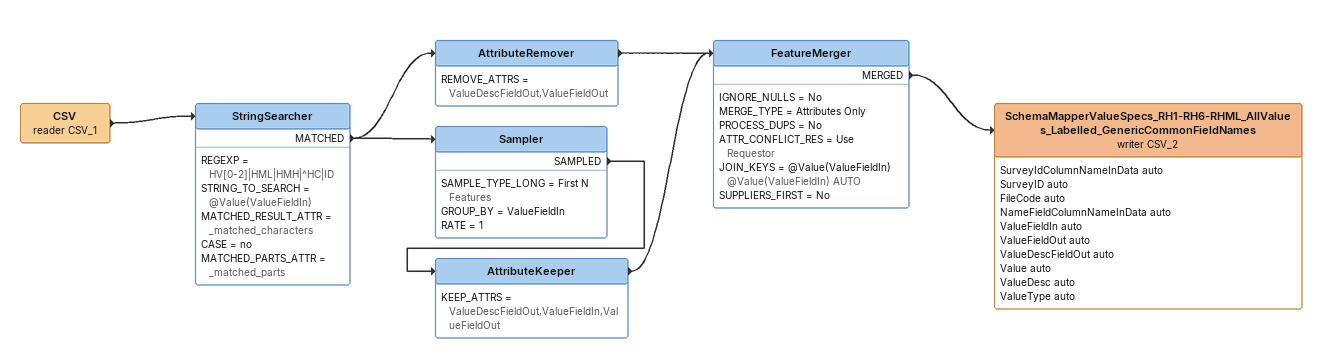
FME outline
CSV (reader CSV_1)
    -> StringSearcher
StringSearcher
    REGEXP = HV[0-2]|HML|HMH|^HC|ID
    STRING_TO_SEARCH = @Value(ValueFieldIn)
    MATCHED_RESULT_ATTR = _matched_characters
    CASE = no
    MATCHED_PARTS_ATTR = _matched_parts
    MATCHED -> Sampler
    MATCHED -> AttributeRemover
AttributeRemover
    REMOVE_ATTRS = ValueDescFieldOut,ValueFieldOut
    -> FeatureMerger
Sampler
    SAMPLE_TYPE_LONG = First N Features
    GROUP_BY = ValueFieldIn
    RATE = 1
    SAMPLED -> AttributeKeeper
AttributeKeeper
    KEEP_ATTRS = ValueDescFieldOut,ValueFieldIn,ValueFieldOut
    -> FeatureMerger
FeatureMerger
    IGNORE_NULLS = No
    MERGE_TYPE = Attributes Only
    PROCESS_DUPS = No
    ATTR_CONFLICT_RES = Use Requestor
    JOIN_KEYS = @Value(ValueFieldIn) @Value(ValueFieldIn) AUTO
    SUPPLIERS_FIRST = No
    MERGED -> SchemaMapperValueSpecs_RH1-RH6-RHML_AllValues_Labelled_GenericCommonFieldNames (writer CSV_2)
SchemaMapperValueSpecs_RH1-RH6-RHML_AllValues_Labelled_GenericCommonFieldNames (writer CSV_2)
    attributes: SurveyIdColumnNameInData auto, SurveyID auto, FileCode auto, NameFieldColumnNameInData auto, ValueFieldIn auto, ValueFieldOut auto, ValueDescFieldOut auto, Value auto, ValueDesc auto, ValueType auto
